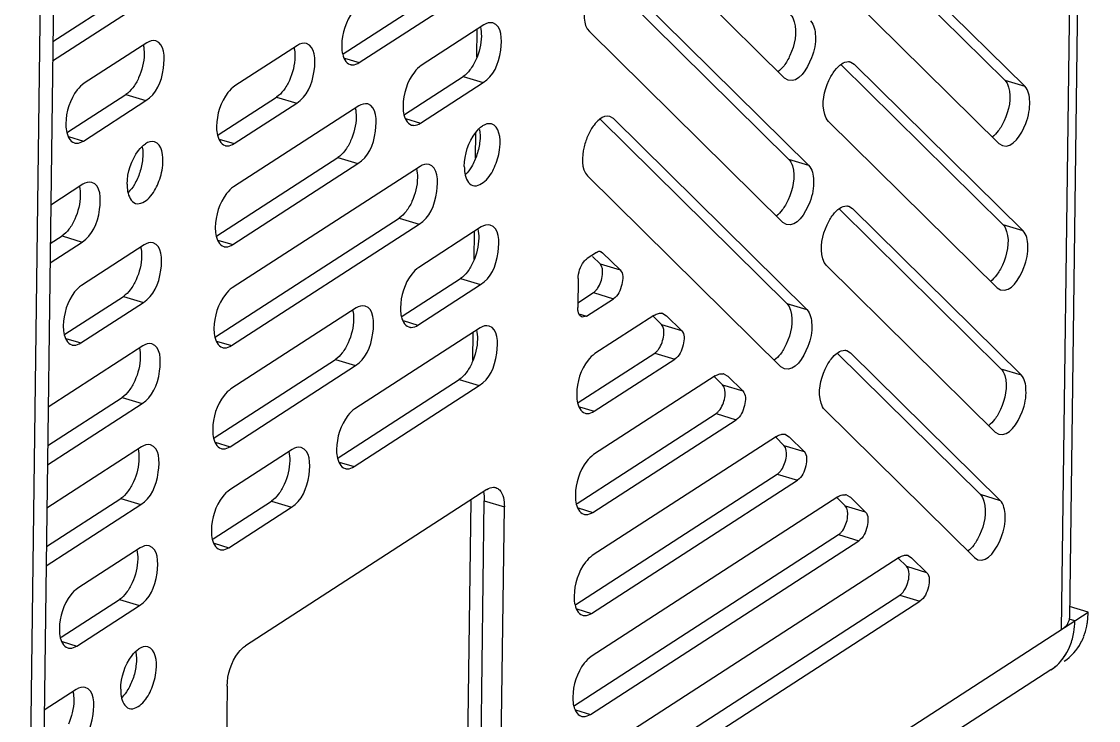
# Model space of a CAD drawing. Header units: millimetres. Extents: x -177 to 18421, y -5017 to 3255.
# Drawn here: x 4765.41 to 4782.15, y -2447.73 to -2436.85 of the extents above; entities that cross this region are included whole.
import ezdxf

# ---------------------------------------------------------------- set-up
doc = ezdxf.new("R2010")
doc.units = ezdxf.units.MM
doc.header["$LTSCALE"] = 46.255
doc.layers.get('0').update_dxf_attribs({"linetype": 'CONTINUOUS'})

msp = doc.modelspace()

# ---------------------------------------------------------------- linework, layer by layer
at = {"color": 7, "linetype": 'Continuous'}
for p, q in [((4782.03, -2410.946), (4781.576, -2446.314)), ((4782.153, -2410.984), (4781.703, -2446.134)), ((4766.197, -2413.835), (4765.62, -2458.9)), ((4774.269, -2434.765), (4777.275, -2437.735)), ((4781.007, -2437.861), (4778.386, -2435.273)), ((4777.648, -2439.09), (4774.641, -2436.12)), ((4770.662, -2437.493), (4772.608, -2436.233)), ((4777.985, -2436.162), (4780.606, -2438.751)), ((4765.894, -2437.464), (4767.366, -2436.512)), ((4772.599, -2436.906), (4771.626, -2437.537)), ((4774.24, -2437.01), (4777.246, -2439.979)), ((4767.357, -2437.185), (4766.384, -2437.815)), ((4769.7, -2437.226), (4768.727, -2437.856)), ((4770.43, -2437.423), (4770.662, -2437.493)), ((4778.302, -2437.484), (4778.357, -2437.517)), ((4780.979, -2440.106), (4778.357, -2437.517)), ((4771.615, -2438.434), (4772.588, -2437.804)), ((4772.276, -2437.709), (4772.588, -2437.804)), ((4777.331, -2437.768), (4777.275, -2437.735)), ((4780.696, -2437.766), (4781.007, -2437.861)), ((4766.373, -2438.713), (4767.346, -2438.083)), ((4767.034, -2437.988), (4767.346, -2438.083)), ((4768.716, -2438.754), (4769.689, -2438.124)), ((4769.377, -2438.029), (4769.689, -2438.124)), ((4770.653, -2438.167), (4768.707, -2439.427)), ((4771.383, -2438.364), (4771.615, -2438.434)), ((4774.613, -2438.365), (4774.557, -2438.332)), ((4777.619, -2441.334), (4774.613, -2438.365)), ((4777.956, -2438.407), (4780.577, -2440.996)), ((4766.142, -2438.642), (4766.373, -2438.713)), ((4768.484, -2438.683), (4768.716, -2438.754)), ((4780.606, -2438.751), (4780.662, -2438.785)), ((4770.33, -2438.97), (4770.642, -2439.065)), ((4771.606, -2439.108), (4768.687, -2440.998)), ((4768.695, -2440.325), (4770.642, -2439.065)), ((4777.336, -2438.995), (4777.648, -2439.09)), ((4774.211, -2439.255), (4777.218, -2442.224)), ((4766.364, -2439.386), (4765.866, -2439.709)), ((4778.273, -2439.728), (4778.328, -2439.762)), ((4780.95, -2442.351), (4778.328, -2439.762)), ((4771.283, -2439.911), (4771.594, -2440.006)), ((4777.302, -2440.013), (4777.246, -2439.979)), ((4768.675, -2441.896), (4771.594, -2440.006)), ((4772.559, -2440.049), (4771.586, -2440.679)), ((4780.667, -2440.011), (4780.979, -2440.106)), ((4765.854, -2440.607), (4766.353, -2440.284)), ((4766.041, -2440.189), (4766.353, -2440.284)), ((4768.464, -2440.255), (4768.695, -2440.325)), ((4767.317, -2440.327), (4766.344, -2440.958)), ((4774.348, -2440.448), (4774.207, -2440.539)), ((4774.415, -2440.441), (4774.445, -2440.45)), ((4774.418, -2440.433), (4774.445, -2440.45)), ((4774.717, -2440.719), (4774.445, -2440.45)), ((4774.406, -2440.624), (4774.717, -2440.719)), ((4777.927, -2440.651), (4780.549, -2443.24)), ((4771.574, -2441.577), (4772.547, -2440.947)), ((4772.236, -2440.852), (4772.547, -2440.947)), ((4774.065, -2440.854), (4774.059, -2441.303)), ((4766.994, -2441.13), (4767.305, -2441.225)), ((4774.303, -2441.071), (4774.614, -2441.166)), ((4780.577, -2440.996), (4780.633, -2441.029)), ((4766.332, -2441.855), (4767.305, -2441.225)), ((4770.613, -2441.309), (4768.667, -2442.57)), ((4774.195, -2441.437), (4774.614, -2441.166)), ((4777.307, -2441.239), (4777.619, -2441.334)), ((4774.076, -2441.401), (4774.195, -2441.437)), ((4774.195, -2441.437), (4774.125, -2441.452)), ((4775.243, -2441.426), (4774.326, -2442.02)), ((4775.383, -2441.397), (4775.438, -2441.43)), ((4775.67, -2441.66), (4775.438, -2441.43)), ((4772.539, -2441.62), (4770.593, -2442.881)), ((4771.343, -2441.507), (4771.574, -2441.577)), ((4775.359, -2441.565), (4775.67, -2441.66)), ((4766.101, -2441.785), (4766.332, -2441.855)), ((4768.444, -2441.826), (4768.675, -2441.896)), ((4767.297, -2441.899), (4765.825, -2442.852)), ((4778.244, -2441.973), (4778.3, -2442.006)), ((4770.29, -2442.112), (4770.601, -2442.207)), ((4774.314, -2442.918), (4775.567, -2442.107)), ((4775.255, -2442.012), (4775.567, -2442.107)), ((4780.625, -2444.303), (4778.3, -2442.006)), ((4768.655, -2443.468), (4770.601, -2442.207)), ((4777.273, -2442.257), (4777.218, -2442.224)), ((4780.638, -2442.256), (4780.95, -2442.351)), ((4772.215, -2442.423), (4772.527, -2442.518)), ((4776.196, -2442.367), (4774.305, -2443.592)), ((4776.336, -2442.338), (4776.391, -2442.371)), ((4776.623, -2442.601), (4776.391, -2442.371)), ((4770.581, -2443.778), (4772.527, -2442.518)), ((4776.311, -2442.506), (4776.623, -2442.601)), ((4765.814, -2443.749), (4767.285, -2442.797)), ((4766.974, -2442.702), (4767.285, -2442.797)), ((4774.083, -2442.848), (4774.314, -2442.918)), ((4776.208, -2442.953), (4776.52, -2443.048)), ((4777.898, -2442.896), (4780.224, -2445.193)), ((4774.294, -2444.49), (4776.52, -2443.048)), ((4777.149, -2443.308), (4774.285, -2445.163)), ((4777.289, -2443.279), (4777.344, -2443.313)), ((4777.576, -2443.542), (4777.344, -2443.313)), ((4780.549, -2443.24), (4780.604, -2443.274)), ((4767.277, -2443.47), (4765.805, -2444.423)), ((4768.424, -2443.397), (4768.655, -2443.468)), ((4777.264, -2443.447), (4777.576, -2443.542)), ((4769.62, -2443.511), (4768.647, -2444.141)), ((4770.35, -2443.708), (4770.581, -2443.778)), ((4774.274, -2446.061), (4777.473, -2443.989)), ((4777.161, -2443.894), (4777.473, -2443.989)), ((4772.644, -2444.134), (4768.891, -2446.565)), ((4766.954, -2444.273), (4767.265, -2444.368)), ((4769.296, -2444.314), (4769.608, -2444.409)), ((4772.605, -2444.308), (4772.917, -2444.403)), ((4778.102, -2444.249), (4774.265, -2446.734)), ((4778.242, -2444.22), (4778.297, -2444.254)), ((4778.529, -2444.483), (4778.297, -2444.254)), ((4780.314, -2444.208), (4780.625, -2444.303)), ((4765.794, -2445.321), (4767.265, -2444.368)), ((4768.635, -2445.039), (4769.608, -2444.409)), ((4772.845, -2449.97), (4772.917, -2444.403)), ((4774.063, -2444.419), (4774.294, -2444.49)), ((4778.217, -2444.388), (4778.529, -2444.483)), ((4778.114, -2444.835), (4778.426, -2444.93)), ((4768.404, -2444.968), (4768.635, -2445.039)), ((4774.254, -2447.632), (4778.426, -2444.93)), ((4767.257, -2445.041), (4766.284, -2445.671)), ((4779.195, -2445.161), (4779.249, -2445.195)), ((4779.055, -2445.19), (4774.245, -2448.305)), ((4779.17, -2445.329), (4779.482, -2445.424)), ((4779.482, -2445.424), (4779.249, -2445.195)), ((4780.224, -2445.193), (4780.28, -2445.227)), ((4766.933, -2445.844), (4767.245, -2445.939)), ((4779.067, -2445.776), (4779.379, -2445.871)), ((4766.272, -2446.569), (4767.245, -2445.939)), ((4774.043, -2445.99), (4774.274, -2446.061)), ((4774.233, -2449.203), (4779.379, -2445.871)), ((4781.993, -2446.044), (4781.705, -2445.956)), ((4765.649, -2456.63), (4781.993, -2446.044)), ((4766.041, -2446.499), (4766.272, -2446.569)), ((4781.411, -2446.941), (4765.642, -2457.154)), ((4766.263, -2447.243), (4765.765, -2447.565)), ((4768.607, -2447.194), (4768.536, -2452.76)), ((4774.022, -2447.562), (4774.254, -2447.632))]:
    msp.add_line(p, q, dxfattribs=at)
at = {"color": 3, "linetype": 'Continuous'}
for p, q in [((4765.989, -2413.97), (4765.411, -2459.035)), ((4780.696, -2437.766), (4778.178, -2435.28)), ((4770.414, -2437.357), (4772.296, -2436.138)), ((4777.336, -2438.995), (4774.434, -2436.128)), ((4765.898, -2437.165), (4767.054, -2436.417)), ((4772.487, -2437.411), (4772.493, -2436.975)), ((4780.667, -2440.011), (4778.15, -2437.525)), ((4771.367, -2438.298), (4772.276, -2437.709)), ((4766.125, -2438.576), (4767.034, -2437.988)), ((4768.468, -2438.617), (4769.377, -2438.029)), ((4777.307, -2441.239), (4774.405, -2438.373)), ((4772.467, -2438.978), (4772.472, -2438.581)), ((4768.448, -2440.188), (4770.33, -2438.97)), ((4780.638, -2442.256), (4778.121, -2439.77)), ((4768.428, -2441.76), (4771.283, -2439.911)), ((4772.447, -2440.554), (4772.453, -2440.118)), ((4765.858, -2440.308), (4766.041, -2440.189)), ((4774.406, -2440.624), (4774.288, -2440.508)), ((4771.327, -2441.44), (4772.236, -2440.852)), ((4766.085, -2441.719), (4766.994, -2441.13)), ((4774.06, -2441.228), (4774.303, -2441.071)), ((4775.359, -2441.565), (4775.231, -2441.439)), ((4772.427, -2442.125), (4772.432, -2441.689)), ((4768.408, -2443.331), (4770.29, -2442.112)), ((4774.067, -2442.782), (4775.255, -2442.012)), ((4780.314, -2444.208), (4778.092, -2442.014)), ((4770.334, -2443.642), (4772.215, -2442.423)), ((4776.311, -2442.506), (4776.184, -2442.38)), ((4765.818, -2443.45), (4766.974, -2442.702)), ((4774.047, -2444.353), (4776.208, -2442.953)), ((4777.264, -2443.447), (4777.137, -2443.321)), ((4774.027, -2445.924), (4777.161, -2443.894)), ((4765.798, -2445.021), (4766.954, -2444.273)), ((4768.388, -2444.902), (4769.296, -2444.314)), ((4772.332, -2449.506), (4772.399, -2444.305)), ((4772.534, -2449.875), (4772.605, -2444.308)), ((4778.217, -2444.388), (4778.089, -2444.262)), ((4774.006, -2447.495), (4778.114, -2444.835)), ((4779.17, -2445.329), (4779.042, -2445.203)), ((4766.025, -2446.432), (4766.933, -2445.844)), ((4773.986, -2449.067), (4779.067, -2445.776)), ((4781.785, -2446.179), (4781.697, -2446.153))]:
    msp.add_line(p, q, dxfattribs=at)
at = {"color": 7, "linetype": 'Continuous'}
for centre, radius, start, end in [((4774.609, -2438.652), 0.349, 126.3781, 128.9215), ((4775.347, -2441.515), 0.123, 73.0381, 81.9354), ((4776.3, -2442.456), 0.123, 73.0381, 81.9354), ((4777.253, -2443.397), 0.123, 73.0381, 81.9354), ((4778.206, -2444.338), 0.123, 73.0381, 81.9354), ((4779.159, -2445.279), 0.123, 73.0381, 81.9354), ((4781.555, -2446.132), 0.148, 349.8998, 358.9923), ((4780.807, -2446.03), 1.186, 352.263, 359.3087), ((4780.868, -2446.037), 1.125, 350.6682, 352.2163), ((4781.094, -2446.102), 0.89, 332.2725, 338.7882), ((4781.045, -2446.082), 0.942, 338.7595, 341.3132)]:
    msp.add_arc(centre, radius, start, end, dxfattribs=at)
at = {"color": 3, "linetype": 'Continuous'}
msp.add_arc((4780.609, -2446.166), 1.176, 350.7428, 359.3312, dxfattribs=at)
at = {"color": 7, "linetype": 'Continuous'}
for points, knots in [([(4774.248, -2436.375), (4774.221, -2436.434), (4774.156, -2436.632), (4774.133, -2436.904), (4774.24, -2437.01)], [0, 0, 0, 0, 0.300556, 1, 1, 1, 1]), ([(4770.673, -2436.596), (4770.632, -2436.622), (4770.468, -2436.795), (4770.392, -2437.04), (4770.389, -2437.225)], [0, 0, 0, 0, 0.211066, 1, 1, 1, 1]), ([(4772.588, -2437.804), (4772.748, -2437.7), (4772.891, -2437.394), (4772.879, -2436.92), (4772.739, -2436.877)], [0, 0, 0, 0, 0.566412, 1, 1, 1, 1]), ([(4777.677, -2436.845), (4777.735, -2436.903), (4777.771, -2437.126), (4777.714, -2437.446), (4777.491, -2437.816), (4777.331, -2437.768)], [0, 0, 0, 0, 0.226895, 0.542314, 1, 1, 1, 1]), ([(4767.346, -2438.083), (4767.506, -2437.979), (4767.649, -2437.672), (4767.637, -2437.198), (4767.497, -2437.156)], [0, 0, 0, 0, 0.566412, 1, 1, 1, 1]), ([(4769.689, -2438.124), (4769.849, -2438.02), (4769.992, -2437.713), (4769.98, -2437.239), (4769.84, -2437.196)], [0, 0, 0, 0, 0.566412, 1, 1, 1, 1]), ([(4770.389, -2437.225), (4770.389, -2437.261), (4770.393, -2437.369), (4770.45, -2437.501), (4770.522, -2437.523)], [0, 0, 0, 0, 0.326495, 1, 1, 1, 1]), ([(4778.268, -2437.478), (4778.274, -2437.478), (4778.285, -2437.479), (4778.296, -2437.482), (4778.302, -2437.484)], [0, 0, 0, 0, 0.503481, 1, 1, 1, 1]), ([(4770.522, -2437.523), (4770.527, -2437.524), (4770.538, -2437.527), (4770.55, -2437.528), (4770.556, -2437.528)], [0, 0, 0, 0, 0.496206, 1, 1, 1, 1]), ([(4771.626, -2437.537), (4771.584, -2437.564), (4771.421, -2437.736), (4771.345, -2437.981), (4771.342, -2438.166)], [0, 0, 0, 0, 0.211066, 1, 1, 1, 1]), ([(4777.956, -2438.407), (4777.927, -2438.378), (4777.833, -2438.171), (4777.891, -2437.934), (4777.964, -2437.772)], [0, 0, 0, 0, 0.18587, 1, 1, 1, 1]), ([(4766.384, -2437.815), (4766.343, -2437.842), (4766.179, -2438.015), (4766.103, -2438.259), (4766.1, -2438.444)], [0, 0, 0, 0, 0.211066, 1, 1, 1, 1]), ([(4768.727, -2437.856), (4768.686, -2437.883), (4768.522, -2438.056), (4768.446, -2438.3), (4768.443, -2438.485)], [0, 0, 0, 0, 0.211066, 1, 1, 1, 1]), ([(4780.662, -2438.785), (4780.822, -2438.833), (4781.045, -2438.463), (4781.102, -2438.143), (4781.066, -2437.92), (4781.007, -2437.861)], [0, 0, 0, 0, 0.457686, 0.773105, 1, 1, 1, 1]), ([(4770.642, -2439.065), (4770.802, -2438.961), (4770.944, -2438.654), (4770.933, -2438.18), (4770.793, -2438.137)], [0, 0, 0, 0, 0.566412, 1, 1, 1, 1]), ([(4771.342, -2438.166), (4771.342, -2438.202), (4771.346, -2438.31), (4771.402, -2438.442), (4771.475, -2438.464)], [0, 0, 0, 0, 0.326495, 1, 1, 1, 1]), ([(4766.1, -2438.444), (4766.1, -2438.481), (4766.104, -2438.588), (4766.161, -2438.72), (4766.233, -2438.742)], [0, 0, 0, 0, 0.326495, 1, 1, 1, 1]), ([(4771.475, -2438.464), (4771.48, -2438.466), (4771.491, -2438.468), (4771.503, -2438.469), (4771.509, -2438.469)], [0, 0, 0, 0, 0.496206, 1, 1, 1, 1]), ([(4772.295, -2439.107), (4772.298, -2438.922), (4772.373, -2438.678), (4772.537, -2438.505), (4772.579, -2438.478)], [0, 0, 0, 0, 0.788934, 1, 1, 1, 1]), ([(4772.427, -2439.405), (4772.5, -2439.427), (4772.671, -2439.314), (4772.788, -2439.084), (4772.874, -2438.803), (4772.841, -2438.485), (4772.719, -2438.448)], [0, 0, 0, 0, 0.19566, 0.422785, 0.670815, 1, 1, 1, 1]), ([(4768.443, -2438.485), (4768.443, -2438.521), (4768.447, -2438.629), (4768.504, -2438.761), (4768.576, -2438.783)], [0, 0, 0, 0, 0.326495, 1, 1, 1, 1]), ([(4774.219, -2438.62), (4774.193, -2438.679), (4774.128, -2438.876), (4774.104, -2439.148), (4774.211, -2439.255)], [0, 0, 0, 0, 0.300556, 1, 1, 1, 1]), ([(4766.233, -2438.742), (4766.238, -2438.744), (4766.25, -2438.747), (4766.261, -2438.748), (4766.267, -2438.748)], [0, 0, 0, 0, 0.496206, 1, 1, 1, 1]), ([(4767.053, -2439.385), (4767.056, -2439.2), (4767.132, -2438.956), (4767.296, -2438.783), (4767.337, -2438.756)], [0, 0, 0, 0, 0.788934, 1, 1, 1, 1]), ([(4767.185, -2439.683), (4767.258, -2439.706), (4767.429, -2439.593), (4767.546, -2439.362), (4767.632, -2439.082), (4767.599, -2438.764), (4767.477, -2438.727)], [0, 0, 0, 0, 0.19566, 0.422785, 0.670815, 1, 1, 1, 1]), ([(4768.576, -2438.783), (4768.581, -2438.785), (4768.592, -2438.787), (4768.604, -2438.788), (4768.61, -2438.789)], [0, 0, 0, 0, 0.496206, 1, 1, 1, 1]), ([(4771.594, -2440.006), (4771.755, -2439.902), (4771.897, -2439.595), (4771.886, -2439.121), (4771.746, -2439.078)], [0, 0, 0, 0, 0.566412, 1, 1, 1, 1]), ([(4772.295, -2439.107), (4772.295, -2439.143), (4772.299, -2439.25), (4772.355, -2439.383), (4772.427, -2439.405)], [0, 0, 0, 0, 0.325846, 1, 1, 1, 1]), ([(4777.648, -2439.09), (4777.707, -2439.148), (4777.742, -2439.371), (4777.686, -2439.691), (4777.462, -2440.061), (4777.302, -2440.013)], [0, 0, 0, 0, 0.226895, 0.542314, 1, 1, 1, 1]), ([(4766.353, -2440.284), (4766.513, -2440.18), (4766.656, -2439.874), (4766.644, -2439.4), (4766.504, -2439.357)], [0, 0, 0, 0, 0.566412, 1, 1, 1, 1]), ([(4767.053, -2439.385), (4767.053, -2439.422), (4767.057, -2439.529), (4767.113, -2439.661), (4767.185, -2439.683)], [0, 0, 0, 0, 0.325846, 1, 1, 1, 1]), ([(4768.707, -2439.427), (4768.665, -2439.454), (4768.501, -2439.627), (4768.426, -2439.871), (4768.423, -2440.056)], [0, 0, 0, 0, 0.211066, 1, 1, 1, 1]), ([(4778.239, -2439.723), (4778.245, -2439.723), (4778.256, -2439.724), (4778.267, -2439.727), (4778.273, -2439.728)], [0, 0, 0, 0, 0.503481, 1, 1, 1, 1]), ([(4768.423, -2440.056), (4768.423, -2440.093), (4768.427, -2440.2), (4768.483, -2440.333), (4768.556, -2440.354)], [0, 0, 0, 0, 0.326495, 1, 1, 1, 1]), ([(4772.547, -2440.947), (4772.708, -2440.843), (4772.85, -2440.536), (4772.839, -2440.062), (4772.699, -2440.02)], [0, 0, 0, 0, 0.566412, 1, 1, 1, 1]), ([(4777.927, -2440.651), (4777.898, -2440.623), (4777.805, -2440.415), (4777.862, -2440.178), (4777.935, -2440.016)], [0, 0, 0, 0, 0.18587, 1, 1, 1, 1]), ([(4780.633, -2441.029), (4780.793, -2441.077), (4781.016, -2440.707), (4781.073, -2440.387), (4781.038, -2440.164), (4780.979, -2440.106)], [0, 0, 0, 0, 0.457686, 0.773105, 1, 1, 1, 1]), ([(4767.305, -2441.225), (4767.466, -2441.121), (4767.608, -2440.815), (4767.597, -2440.341), (4767.457, -2440.298)], [0, 0, 0, 0, 0.566412, 1, 1, 1, 1]), ([(4768.556, -2440.354), (4768.561, -2440.356), (4768.572, -2440.359), (4768.584, -2440.36), (4768.59, -2440.36)], [0, 0, 0, 0, 0.496206, 1, 1, 1, 1]), ([(4774.348, -2440.448), (4774.36, -2440.44), (4774.379, -2440.425), (4774.41, -2440.426), (4774.418, -2440.434)], [0, 0, 0, 0, 0.567934, 1, 1, 1, 1]), ([(4774.065, -2440.854), (4774.066, -2440.761), (4774.104, -2440.639), (4774.186, -2440.553), (4774.207, -2440.539)], [0, 0, 0, 0, 0.78907, 1, 1, 1, 1]), ([(4771.586, -2440.679), (4771.544, -2440.706), (4771.38, -2440.879), (4771.304, -2441.123), (4771.302, -2441.308)], [0, 0, 0, 0, 0.211066, 1, 1, 1, 1]), ([(4774.717, -2440.719), (4774.771, -2440.772), (4774.755, -2440.964), (4774.686, -2441.119), (4774.614, -2441.166)], [0, 0, 0, 0, 0.468575, 1, 1, 1, 1]), ([(4766.344, -2440.958), (4766.302, -2440.985), (4766.138, -2441.157), (4766.063, -2441.402), (4766.06, -2441.587)], [0, 0, 0, 0, 0.211066, 1, 1, 1, 1]), ([(4768.687, -2440.998), (4768.645, -2441.025), (4768.481, -2441.198), (4768.405, -2441.442), (4768.403, -2441.627)], [0, 0, 0, 0, 0.211066, 1, 1, 1, 1]), ([(4770.601, -2442.207), (4770.762, -2442.103), (4770.904, -2441.797), (4770.893, -2441.322), (4770.753, -2441.28)], [0, 0, 0, 0, 0.566412, 1, 1, 1, 1]), ([(4771.302, -2441.308), (4771.302, -2441.345), (4771.306, -2441.452), (4771.362, -2441.584), (4771.434, -2441.606)], [0, 0, 0, 0, 0.326495, 1, 1, 1, 1]), ([(4774.076, -2441.403), (4774.07, -2441.388), (4774.061, -2441.355), (4774.059, -2441.321), (4774.059, -2441.303)], [0, 0, 0, 0, 0.462383, 1, 1, 1, 1]), ([(4774.125, -2441.452), (4774.115, -2441.449), (4774.094, -2441.435), (4774.081, -2441.414), (4774.076, -2441.403)], [0, 0, 0, 0, 0.460672, 1, 1, 1, 1]), ([(4775.243, -2441.426), (4775.255, -2441.419), (4775.278, -2441.406), (4775.303, -2441.398), (4775.315, -2441.395)], [0, 0, 0, 0, 0.52397, 1, 1, 1, 1]), ([(4775.315, -2441.395), (4775.323, -2441.393), (4775.34, -2441.391), (4775.356, -2441.392), (4775.364, -2441.393)], [0, 0, 0, 0, 0.51153, 1, 1, 1, 1]), ([(4777.619, -2441.334), (4777.678, -2441.392), (4777.714, -2441.616), (4777.657, -2441.936), (4777.433, -2442.305), (4777.273, -2442.257)], [0, 0, 0, 0, 0.226895, 0.542314, 1, 1, 1, 1]), ([(4766.06, -2441.587), (4766.06, -2441.623), (4766.064, -2441.731), (4766.12, -2441.863), (4766.193, -2441.885)], [0, 0, 0, 0, 0.326495, 1, 1, 1, 1]), ([(4768.403, -2441.627), (4768.403, -2441.664), (4768.407, -2441.771), (4768.463, -2441.904), (4768.535, -2441.926)], [0, 0, 0, 0, 0.326495, 1, 1, 1, 1]), ([(4771.434, -2441.606), (4771.44, -2441.608), (4771.451, -2441.611), (4771.463, -2441.612), (4771.468, -2441.612)], [0, 0, 0, 0, 0.496206, 1, 1, 1, 1]), ([(4772.527, -2442.518), (4772.688, -2442.414), (4772.83, -2442.108), (4772.819, -2441.633), (4772.679, -2441.591)], [0, 0, 0, 0, 0.566412, 1, 1, 1, 1]), ([(4775.67, -2441.66), (4775.724, -2441.713), (4775.708, -2441.905), (4775.639, -2442.06), (4775.567, -2442.107)], [0, 0, 0, 0, 0.468575, 1, 1, 1, 1]), ([(4766.193, -2441.885), (4766.198, -2441.887), (4766.209, -2441.889), (4766.221, -2441.89), (4766.227, -2441.89)], [0, 0, 0, 0, 0.496206, 1, 1, 1, 1]), ([(4767.285, -2442.797), (4767.446, -2442.693), (4767.588, -2442.386), (4767.577, -2441.912), (4767.437, -2441.869)], [0, 0, 0, 0, 0.566412, 1, 1, 1, 1]), ([(4768.535, -2441.926), (4768.541, -2441.927), (4768.552, -2441.93), (4768.564, -2441.931), (4768.569, -2441.931)], [0, 0, 0, 0, 0.496206, 1, 1, 1, 1]), ([(4778.211, -2441.968), (4778.216, -2441.968), (4778.228, -2441.969), (4778.239, -2441.971), (4778.244, -2441.973)], [0, 0, 0, 0, 0.503481, 1, 1, 1, 1]), ([(4774.326, -2442.02), (4774.284, -2442.047), (4774.12, -2442.22), (4774.044, -2442.464), (4774.042, -2442.649)], [0, 0, 0, 0, 0.211066, 1, 1, 1, 1]), ([(4776.268, -2442.336), (4776.276, -2442.334), (4776.293, -2442.332), (4776.309, -2442.333), (4776.317, -2442.334)], [0, 0, 0, 0, 0.51153, 1, 1, 1, 1]), ([(4777.898, -2442.896), (4777.87, -2442.868), (4777.776, -2442.66), (4777.834, -2442.423), (4777.906, -2442.261)], [0, 0, 0, 0, 0.18587, 1, 1, 1, 1]), ([(4776.196, -2442.367), (4776.207, -2442.36), (4776.23, -2442.347), (4776.255, -2442.339), (4776.268, -2442.336)], [0, 0, 0, 0, 0.52397, 1, 1, 1, 1]), ([(4780.604, -2443.274), (4780.764, -2443.322), (4780.988, -2442.952), (4781.044, -2442.632), (4781.009, -2442.409), (4780.95, -2442.351)], [0, 0, 0, 0, 0.457686, 0.773105, 1, 1, 1, 1]), ([(4768.667, -2442.57), (4768.625, -2442.597), (4768.461, -2442.77), (4768.385, -2443.014), (4768.383, -2443.199)], [0, 0, 0, 0, 0.211066, 1, 1, 1, 1]), ([(4774.042, -2442.649), (4774.041, -2442.686), (4774.046, -2442.793), (4774.102, -2442.926), (4774.174, -2442.948)], [0, 0, 0, 0, 0.326495, 1, 1, 1, 1]), ([(4776.623, -2442.601), (4776.677, -2442.654), (4776.661, -2442.846), (4776.592, -2443.001), (4776.52, -2443.048)], [0, 0, 0, 0, 0.468575, 1, 1, 1, 1]), ([(4770.593, -2442.881), (4770.551, -2442.907), (4770.387, -2443.08), (4770.311, -2443.325), (4770.309, -2443.51)], [0, 0, 0, 0, 0.211066, 1, 1, 1, 1]), ([(4774.174, -2442.948), (4774.18, -2442.949), (4774.191, -2442.952), (4774.202, -2442.953), (4774.208, -2442.953)], [0, 0, 0, 0, 0.496206, 1, 1, 1, 1]), ([(4768.383, -2443.199), (4768.383, -2443.235), (4768.387, -2443.343), (4768.443, -2443.475), (4768.515, -2443.497)], [0, 0, 0, 0, 0.326495, 1, 1, 1, 1]), ([(4777.149, -2443.308), (4777.16, -2443.301), (4777.183, -2443.288), (4777.208, -2443.28), (4777.221, -2443.277)], [0, 0, 0, 0, 0.52397, 1, 1, 1, 1]), ([(4777.221, -2443.277), (4777.229, -2443.275), (4777.245, -2443.273), (4777.262, -2443.274), (4777.27, -2443.275)], [0, 0, 0, 0, 0.51153, 1, 1, 1, 1]), ([(4767.265, -2444.368), (4767.426, -2444.264), (4767.568, -2443.957), (4767.557, -2443.483), (4767.417, -2443.441)], [0, 0, 0, 0, 0.566412, 1, 1, 1, 1]), ([(4768.515, -2443.497), (4768.521, -2443.499), (4768.532, -2443.501), (4768.543, -2443.502), (4768.549, -2443.502)], [0, 0, 0, 0, 0.496206, 1, 1, 1, 1]), ([(4769.608, -2444.409), (4769.769, -2444.305), (4769.911, -2443.998), (4769.9, -2443.524), (4769.759, -2443.481)], [0, 0, 0, 0, 0.566412, 1, 1, 1, 1]), ([(4770.309, -2443.51), (4770.308, -2443.546), (4770.313, -2443.654), (4770.369, -2443.786), (4770.441, -2443.808)], [0, 0, 0, 0, 0.326495, 1, 1, 1, 1]), ([(4774.305, -2443.592), (4774.264, -2443.619), (4774.1, -2443.792), (4774.024, -2444.036), (4774.022, -2444.221)], [0, 0, 0, 0, 0.211066, 1, 1, 1, 1]), ([(4777.576, -2443.542), (4777.63, -2443.595), (4777.613, -2443.787), (4777.545, -2443.942), (4777.473, -2443.989)], [0, 0, 0, 0, 0.468575, 1, 1, 1, 1]), ([(4770.441, -2443.808), (4770.447, -2443.809), (4770.458, -2443.812), (4770.469, -2443.813), (4770.475, -2443.813)], [0, 0, 0, 0, 0.496206, 1, 1, 1, 1]), ([(4768.647, -2444.141), (4768.605, -2444.168), (4768.441, -2444.341), (4768.365, -2444.585), (4768.363, -2444.77)], [0, 0, 0, 0, 0.211066, 1, 1, 1, 1]), ([(4772.75, -2444.099), (4772.756, -2444.099), (4772.767, -2444.1), (4772.779, -2444.103), (4772.784, -2444.105)], [0, 0, 0, 0, 0.503784, 1, 1, 1, 1]), ([(4772.784, -2444.105), (4772.805, -2444.111), (4772.904, -2444.177), (4772.918, -2444.311), (4772.917, -2444.403)], [0, 0, 0, 0, 0.193314, 1, 1, 1, 1]), ([(4774.022, -2444.221), (4774.021, -2444.257), (4774.025, -2444.365), (4774.082, -2444.497), (4774.154, -2444.519)], [0, 0, 0, 0, 0.326495, 1, 1, 1, 1]), ([(4778.102, -2444.249), (4778.113, -2444.242), (4778.136, -2444.229), (4778.161, -2444.221), (4778.173, -2444.218)], [0, 0, 0, 0, 0.52397, 1, 1, 1, 1]), ([(4778.173, -2444.218), (4778.182, -2444.216), (4778.198, -2444.214), (4778.215, -2444.215), (4778.223, -2444.216)], [0, 0, 0, 0, 0.51153, 1, 1, 1, 1]), ([(4780.28, -2445.227), (4780.44, -2445.275), (4780.663, -2444.905), (4780.72, -2444.585), (4780.684, -2444.362), (4780.625, -2444.303)], [0, 0, 0, 0, 0.457675, 0.7731, 1, 1, 1, 1]), ([(4778.529, -2444.483), (4778.583, -2444.536), (4778.566, -2444.729), (4778.498, -2444.883), (4778.426, -2444.93)], [0, 0, 0, 0, 0.468575, 1, 1, 1, 1]), ([(4774.154, -2444.519), (4774.159, -2444.521), (4774.171, -2444.523), (4774.182, -2444.524), (4774.188, -2444.524)], [0, 0, 0, 0, 0.496206, 1, 1, 1, 1]), ([(4768.363, -2444.77), (4768.362, -2444.806), (4768.367, -2444.914), (4768.423, -2445.046), (4768.495, -2445.068)], [0, 0, 0, 0, 0.326495, 1, 1, 1, 1]), ([(4767.245, -2445.939), (4767.406, -2445.835), (4767.548, -2445.529), (4767.537, -2445.054), (4767.396, -2445.012)], [0, 0, 0, 0, 0.566412, 1, 1, 1, 1]), ([(4768.495, -2445.068), (4768.501, -2445.07), (4768.512, -2445.072), (4768.523, -2445.073), (4768.529, -2445.074)], [0, 0, 0, 0, 0.496206, 1, 1, 1, 1]), ([(4774.285, -2445.163), (4774.244, -2445.19), (4774.08, -2445.363), (4774.004, -2445.607), (4774.002, -2445.792)], [0, 0, 0, 0, 0.211066, 1, 1, 1, 1]), ([(4779.055, -2445.19), (4779.066, -2445.183), (4779.089, -2445.17), (4779.114, -2445.162), (4779.126, -2445.159)], [0, 0, 0, 0, 0.52397, 1, 1, 1, 1]), ([(4779.126, -2445.159), (4779.135, -2445.157), (4779.151, -2445.155), (4779.168, -2445.156), (4779.176, -2445.157)], [0, 0, 0, 0, 0.51153, 1, 1, 1, 1]), ([(4779.482, -2445.424), (4779.536, -2445.477), (4779.519, -2445.67), (4779.451, -2445.824), (4779.379, -2445.871)], [0, 0, 0, 0, 0.468575, 1, 1, 1, 1]), ([(4766.284, -2445.671), (4766.242, -2445.698), (4766.078, -2445.871), (4766.002, -2446.115), (4766, -2446.3)], [0, 0, 0, 0, 0.211066, 1, 1, 1, 1]), ([(4774.002, -2445.792), (4774.001, -2445.828), (4774.005, -2445.936), (4774.062, -2446.068), (4774.134, -2446.09)], [0, 0, 0, 0, 0.326495, 1, 1, 1, 1]), ([(4774.134, -2446.09), (4774.139, -2446.092), (4774.151, -2446.094), (4774.162, -2446.095), (4774.168, -2446.096)], [0, 0, 0, 0, 0.496206, 1, 1, 1, 1]), ([(4781.654, -2446.249), (4781.666, -2446.235), (4781.686, -2446.207), (4781.698, -2446.174), (4781.701, -2446.158)], [0, 0, 0, 0, 0.525664, 1, 1, 1, 1]), ([(4766, -2446.3), (4765.999, -2446.337), (4766.004, -2446.444), (4766.06, -2446.577), (4766.132, -2446.599)], [0, 0, 0, 0, 0.326495, 1, 1, 1, 1]), ([(4781.576, -2446.314), (4781.591, -2446.305), (4781.619, -2446.285), (4781.644, -2446.261), (4781.654, -2446.249)], [0, 0, 0, 0, 0.524595, 1, 1, 1, 1]), ([(4766.132, -2446.599), (4766.138, -2446.6), (4766.149, -2446.603), (4766.16, -2446.604), (4766.166, -2446.604)], [0, 0, 0, 0, 0.496206, 1, 1, 1, 1]), ([(4766.953, -2447.241), (4766.955, -2447.056), (4767.031, -2446.812), (4767.195, -2446.639), (4767.236, -2446.612)], [0, 0, 0, 0, 0.788934, 1, 1, 1, 1]), ([(4767.085, -2447.54), (4767.158, -2447.562), (4767.329, -2447.449), (4767.446, -2447.219), (4767.531, -2446.938), (4767.499, -2446.62), (4767.376, -2446.583)], [0, 0, 0, 0, 0.19566, 0.422785, 0.670815, 1, 1, 1, 1]), ([(4768.607, -2447.194), (4768.61, -2447.009), (4768.686, -2446.764), (4768.85, -2446.592), (4768.891, -2446.565)], [0, 0, 0, 0, 0.788934, 1, 1, 1, 1]), ([(4774.265, -2446.734), (4774.224, -2446.761), (4774.06, -2446.934), (4773.984, -2447.178), (4773.981, -2447.363)], [0, 0, 0, 0, 0.211066, 1, 1, 1, 1]), ([(4766.252, -2448.14), (4766.412, -2448.036), (4766.555, -2447.73), (4766.543, -2447.256), (4766.403, -2447.213)], [0, 0, 0, 0, 0.566412, 1, 1, 1, 1]), ([(4766.953, -2447.241), (4766.952, -2447.278), (4766.957, -2447.385), (4767.013, -2447.518), (4767.085, -2447.54)], [0, 0, 0, 0, 0.325846, 1, 1, 1, 1]), ([(4773.981, -2447.363), (4773.981, -2447.4), (4773.985, -2447.507), (4774.042, -2447.64), (4774.114, -2447.661)], [0, 0, 0, 0, 0.326495, 1, 1, 1, 1]), ([(4774.114, -2447.661), (4774.119, -2447.663), (4774.13, -2447.666), (4774.142, -2447.667), (4774.148, -2447.667)], [0, 0, 0, 0, 0.496206, 1, 1, 1, 1])]:
    msp.add_open_spline(points, degree=3, knots=knots, dxfattribs=at)
at = {"color": 3, "linetype": 'Continuous'}
for points, knots in [([(4777.365, -2436.75), (4777.394, -2436.778), (4777.487, -2436.986), (4777.43, -2437.223), (4777.357, -2437.385)], [0, 0, 0, 0, 0.18587, 1, 1, 1, 1]), ([(4780.696, -2437.766), (4780.725, -2437.795), (4780.818, -2438.002), (4780.761, -2438.24), (4780.688, -2438.401)], [0, 0, 0, 0, 0.18587, 1, 1, 1, 1]), ([(4777.336, -2438.995), (4777.365, -2439.023), (4777.459, -2439.231), (4777.401, -2439.468), (4777.328, -2439.63)], [0, 0, 0, 0, 0.18587, 1, 1, 1, 1]), ([(4780.667, -2440.011), (4780.696, -2440.04), (4780.789, -2440.247), (4780.732, -2440.484), (4780.659, -2440.646)], [0, 0, 0, 0, 0.18587, 1, 1, 1, 1]), ([(4774.303, -2441.071), (4774.314, -2441.063), (4774.338, -2441.043), (4774.357, -2441.019), (4774.366, -2441.005)], [0, 0, 0, 0, 0.462655, 1, 1, 1, 1]), ([(4777.307, -2441.239), (4777.336, -2441.268), (4777.43, -2441.475), (4777.372, -2441.712), (4777.299, -2441.874)], [0, 0, 0, 0, 0.18587, 1, 1, 1, 1]), ([(4775.255, -2442.012), (4775.267, -2442.004), (4775.29, -2441.984), (4775.31, -2441.96), (4775.319, -2441.946)], [0, 0, 0, 0, 0.462655, 1, 1, 1, 1]), ([(4780.638, -2442.256), (4780.667, -2442.284), (4780.761, -2442.492), (4780.703, -2442.729), (4780.63, -2442.891)], [0, 0, 0, 0, 0.18587, 1, 1, 1, 1]), ([(4776.208, -2442.953), (4776.22, -2442.945), (4776.243, -2442.925), (4776.262, -2442.901), (4776.272, -2442.887)], [0, 0, 0, 0, 0.462655, 1, 1, 1, 1]), ([(4777.161, -2443.894), (4777.173, -2443.886), (4777.196, -2443.866), (4777.215, -2443.842), (4777.225, -2443.829)], [0, 0, 0, 0, 0.462655, 1, 1, 1, 1]), ([(4780.314, -2444.208), (4780.343, -2444.237), (4780.436, -2444.445), (4780.379, -2444.682), (4780.305, -2444.844)], [0, 0, 0, 0, 0.18587, 1, 1, 1, 1]), ([(4778.114, -2444.835), (4778.126, -2444.827), (4778.149, -2444.807), (4778.168, -2444.783), (4778.177, -2444.77)], [0, 0, 0, 0, 0.462655, 1, 1, 1, 1]), ([(4779.067, -2445.776), (4779.079, -2445.768), (4779.102, -2445.748), (4779.121, -2445.724), (4779.13, -2445.711)], [0, 0, 0, 0, 0.462655, 1, 1, 1, 1])]:
    msp.add_open_spline(points, degree=3, knots=knots, dxfattribs=at)
for points in [[(4772.545, -2436.94), (4772.556, -2436.986), (4772.56, -2437.033), (4772.56, -2437.08)], [(4772.56, -2437.08), (4772.558, -2437.207), (4772.526, -2437.335), (4772.474, -2437.451)], [(4767.304, -2437.218), (4767.315, -2437.264), (4767.318, -2437.312), (4767.318, -2437.359)], [(4769.646, -2437.259), (4769.658, -2437.305), (4769.661, -2437.353), (4769.661, -2437.4)], [(4767.318, -2437.359), (4767.316, -2437.485), (4767.284, -2437.614), (4767.232, -2437.729)], [(4769.661, -2437.4), (4769.659, -2437.526), (4769.627, -2437.654), (4769.575, -2437.77)], [(4772.474, -2437.451), (4772.449, -2437.505), (4772.419, -2437.558), (4772.383, -2437.606)], [(4777.357, -2437.385), (4777.332, -2437.44), (4777.302, -2437.493), (4777.265, -2437.541)], [(4772.383, -2437.606), (4772.353, -2437.645), (4772.317, -2437.682), (4772.276, -2437.709)], [(4777.265, -2437.541), (4777.238, -2437.576), (4777.207, -2437.609), (4777.171, -2437.635)], [(4767.232, -2437.729), (4767.208, -2437.784), (4767.178, -2437.837), (4767.141, -2437.885)], [(4769.575, -2437.77), (4769.55, -2437.825), (4769.52, -2437.878), (4769.484, -2437.926)], [(4767.141, -2437.885), (4767.111, -2437.924), (4767.076, -2437.961), (4767.034, -2437.988)], [(4769.484, -2437.926), (4769.454, -2437.965), (4769.418, -2438.002), (4769.377, -2438.029)], [(4770.599, -2438.2), (4770.61, -2438.246), (4770.614, -2438.294), (4770.614, -2438.341)], [(4770.614, -2438.341), (4770.612, -2438.467), (4770.58, -2438.595), (4770.528, -2438.711)], [(4780.688, -2438.401), (4780.663, -2438.456), (4780.633, -2438.509), (4780.596, -2438.557)], [(4772.53, -2438.532), (4772.541, -2438.593), (4772.542, -2438.656), (4772.536, -2438.717)], [(4780.596, -2438.557), (4780.569, -2438.592), (4780.538, -2438.626), (4780.502, -2438.652)], [(4767.288, -2438.811), (4767.3, -2438.871), (4767.3, -2438.934), (4767.294, -2438.996)], [(4770.528, -2438.711), (4770.503, -2438.766), (4770.473, -2438.819), (4770.437, -2438.867)], [(4772.536, -2438.717), (4772.529, -2438.787), (4772.514, -2438.856), (4772.492, -2438.923)], [(4770.437, -2438.867), (4770.407, -2438.906), (4770.371, -2438.943), (4770.33, -2438.97)], [(4772.492, -2438.923), (4772.471, -2438.989), (4772.443, -2439.053), (4772.407, -2439.112)], [(4767.294, -2438.996), (4767.287, -2439.065), (4767.272, -2439.135), (4767.25, -2439.201)], [(4771.552, -2439.141), (4771.563, -2439.187), (4771.567, -2439.235), (4771.566, -2439.282)], [(4772.407, -2439.112), (4772.38, -2439.156), (4772.349, -2439.199), (4772.312, -2439.235)], [(4767.25, -2439.201), (4767.229, -2439.267), (4767.201, -2439.331), (4767.165, -2439.39)], [(4771.566, -2439.282), (4771.565, -2439.408), (4771.533, -2439.536), (4771.481, -2439.652)], [(4766.31, -2439.42), (4766.322, -2439.466), (4766.325, -2439.513), (4766.325, -2439.56)], [(4767.165, -2439.39), (4767.139, -2439.435), (4767.107, -2439.477), (4767.07, -2439.513)], [(4766.325, -2439.56), (4766.323, -2439.687), (4766.291, -2439.815), (4766.239, -2439.93)], [(4771.481, -2439.652), (4771.456, -2439.707), (4771.426, -2439.76), (4771.39, -2439.808)], [(4777.328, -2439.63), (4777.303, -2439.684), (4777.273, -2439.737), (4777.237, -2439.785)], [(4771.39, -2439.808), (4771.359, -2439.847), (4771.324, -2439.884), (4771.283, -2439.911)], [(4777.237, -2439.785), (4777.209, -2439.821), (4777.178, -2439.854), (4777.142, -2439.88)], [(4766.239, -2439.93), (4766.214, -2439.985), (4766.184, -2440.038), (4766.148, -2440.086)], [(4766.148, -2440.086), (4766.118, -2440.125), (4766.082, -2440.162), (4766.041, -2440.189)], [(4772.505, -2440.082), (4772.516, -2440.128), (4772.52, -2440.176), (4772.519, -2440.223)], [(4772.519, -2440.223), (4772.518, -2440.349), (4772.486, -2440.478), (4772.434, -2440.593)], [(4767.263, -2440.361), (4767.274, -2440.407), (4767.278, -2440.454), (4767.278, -2440.501)], [(4767.278, -2440.501), (4767.276, -2440.628), (4767.244, -2440.756), (4767.192, -2440.871)], [(4772.434, -2440.593), (4772.409, -2440.648), (4772.379, -2440.701), (4772.342, -2440.749)], [(4774.442, -2440.792), (4774.448, -2440.735), (4774.447, -2440.664), (4774.406, -2440.624)], [(4780.659, -2440.646), (4780.634, -2440.701), (4780.604, -2440.754), (4780.567, -2440.802)], [(4772.342, -2440.749), (4772.312, -2440.788), (4772.277, -2440.825), (4772.236, -2440.852)], [(4774.416, -2440.905), (4774.429, -2440.869), (4774.438, -2440.831), (4774.442, -2440.792)], [(4780.567, -2440.802), (4780.54, -2440.837), (4780.509, -2440.87), (4780.473, -2440.896)], [(4767.192, -2440.871), (4767.167, -2440.926), (4767.137, -2440.979), (4767.101, -2441.027)], [(4774.366, -2441.005), (4774.387, -2440.975), (4774.404, -2440.94), (4774.416, -2440.905)], [(4767.101, -2441.027), (4767.071, -2441.066), (4767.035, -2441.103), (4766.994, -2441.13)], [(4770.573, -2441.483), (4770.572, -2441.61), (4770.54, -2441.738), (4770.488, -2441.853)], [(4770.559, -2441.343), (4770.57, -2441.388), (4770.574, -2441.436), (4770.573, -2441.483)], [(4772.485, -2441.654), (4772.496, -2441.699), (4772.5, -2441.747), (4772.499, -2441.794)], [(4775.395, -2441.733), (4775.401, -2441.676), (4775.4, -2441.605), (4775.359, -2441.565)], [(4772.499, -2441.794), (4772.498, -2441.921), (4772.466, -2442.049), (4772.414, -2442.164)], [(4775.369, -2441.846), (4775.382, -2441.81), (4775.391, -2441.772), (4775.395, -2441.733)], [(4767.243, -2441.932), (4767.254, -2441.978), (4767.258, -2442.026), (4767.257, -2442.073)], [(4770.488, -2441.853), (4770.463, -2441.908), (4770.433, -2441.961), (4770.396, -2442.009)], [(4775.319, -2441.946), (4775.34, -2441.916), (4775.356, -2441.881), (4775.369, -2441.846)], [(4777.299, -2441.874), (4777.274, -2441.929), (4777.244, -2441.982), (4777.208, -2442.03)], [(4767.257, -2442.073), (4767.256, -2442.199), (4767.224, -2442.327), (4767.172, -2442.443)], [(4770.396, -2442.009), (4770.366, -2442.048), (4770.331, -2442.085), (4770.29, -2442.112)], [(4772.414, -2442.164), (4772.389, -2442.219), (4772.359, -2442.272), (4772.322, -2442.32)], [(4777.208, -2442.03), (4777.181, -2442.065), (4777.15, -2442.098), (4777.114, -2442.124)], [(4772.322, -2442.32), (4772.292, -2442.359), (4772.257, -2442.396), (4772.215, -2442.423)], [(4767.172, -2442.443), (4767.147, -2442.498), (4767.117, -2442.551), (4767.081, -2442.598)], [(4767.081, -2442.598), (4767.05, -2442.638), (4767.015, -2442.675), (4766.974, -2442.702)], [(4776.348, -2442.675), (4776.354, -2442.617), (4776.352, -2442.546), (4776.311, -2442.506)], [(4776.272, -2442.887), (4776.293, -2442.857), (4776.309, -2442.823), (4776.322, -2442.787)], [(4776.322, -2442.787), (4776.335, -2442.751), (4776.344, -2442.713), (4776.348, -2442.675)], [(4780.63, -2442.891), (4780.605, -2442.946), (4780.575, -2442.999), (4780.539, -2443.046)], [(4780.539, -2443.046), (4780.512, -2443.082), (4780.48, -2443.115), (4780.444, -2443.141)], [(4767.223, -2443.503), (4767.234, -2443.549), (4767.238, -2443.597), (4767.237, -2443.644)], [(4777.301, -2443.616), (4777.307, -2443.558), (4777.305, -2443.487), (4777.264, -2443.447)], [(4767.237, -2443.644), (4767.236, -2443.77), (4767.204, -2443.899), (4767.152, -2444.014)], [(4769.566, -2443.544), (4769.577, -2443.59), (4769.581, -2443.638), (4769.58, -2443.685)], [(4777.275, -2443.729), (4777.288, -2443.692), (4777.297, -2443.654), (4777.301, -2443.616)], [(4769.58, -2443.685), (4769.579, -2443.811), (4769.547, -2443.939), (4769.495, -2444.055)], [(4777.225, -2443.829), (4777.246, -2443.798), (4777.262, -2443.764), (4777.275, -2443.729)], [(4767.06, -2444.17), (4767.03, -2444.209), (4766.995, -2444.246), (4766.954, -2444.273)], [(4767.152, -2444.014), (4767.127, -2444.069), (4767.097, -2444.122), (4767.06, -2444.17)], [(4769.495, -2444.055), (4769.47, -2444.11), (4769.44, -2444.163), (4769.403, -2444.211)], [(4772.591, -2444.167), (4772.602, -2444.213), (4772.605, -2444.261), (4772.605, -2444.308)], [(4769.403, -2444.211), (4769.373, -2444.25), (4769.338, -2444.287), (4769.296, -2444.314)], [(4778.254, -2444.557), (4778.26, -2444.499), (4778.258, -2444.428), (4778.217, -2444.388)], [(4778.177, -2444.77), (4778.199, -2444.739), (4778.215, -2444.705), (4778.228, -2444.67)], [(4778.228, -2444.67), (4778.241, -2444.633), (4778.25, -2444.595), (4778.254, -2444.557)], [(4780.305, -2444.844), (4780.281, -2444.899), (4780.25, -2444.952), (4780.214, -2445)], [(4780.214, -2445), (4780.187, -2445.035), (4780.156, -2445.068), (4780.12, -2445.094)], [(4767.203, -2445.075), (4767.214, -2445.12), (4767.218, -2445.168), (4767.217, -2445.215)], [(4767.217, -2445.215), (4767.216, -2445.342), (4767.184, -2445.47), (4767.132, -2445.585)], [(4779.207, -2445.498), (4779.213, -2445.441), (4779.211, -2445.37), (4779.17, -2445.329)], [(4779.181, -2445.611), (4779.194, -2445.574), (4779.203, -2445.536), (4779.207, -2445.498)], [(4767.132, -2445.585), (4767.107, -2445.64), (4767.077, -2445.693), (4767.04, -2445.741)], [(4779.13, -2445.711), (4779.152, -2445.68), (4779.168, -2445.646), (4779.181, -2445.611)], [(4767.04, -2445.741), (4767.01, -2445.78), (4766.975, -2445.817), (4766.933, -2445.844)], [(4781.715, -2446.559), (4781.74, -2446.493), (4781.758, -2446.424), (4781.77, -2446.355)], [(4767.187, -2446.667), (4767.199, -2446.728), (4767.199, -2446.791), (4767.193, -2446.852)], [(4781.413, -2446.94), (4781.549, -2446.851), (4781.656, -2446.71), (4781.715, -2446.559)], [(4767.193, -2446.852), (4767.187, -2446.922), (4767.172, -2446.991), (4767.15, -2447.058)], [(4767.15, -2447.058), (4767.128, -2447.123), (4767.1, -2447.187), (4767.064, -2447.247)], [(4766.21, -2447.276), (4766.221, -2447.322), (4766.225, -2447.369), (4766.224, -2447.416)], [(4767.064, -2447.247), (4767.038, -2447.291), (4767.007, -2447.333), (4766.97, -2447.369)], [(4766.224, -2447.416), (4766.222, -2447.543), (4766.191, -2447.671), (4766.139, -2447.787)]]:
    msp.add_open_spline(points, degree=3, dxfattribs=at)
at = {"color": 7, "linetype": 'Continuous'}
for points in [[(4772.739, -2436.877), (4772.693, -2436.863), (4772.639, -2436.881), (4772.599, -2436.906)], [(4767.497, -2437.156), (4767.452, -2437.142), (4767.397, -2437.159), (4767.357, -2437.185)], [(4769.84, -2437.196), (4769.794, -2437.182), (4769.74, -2437.2), (4769.7, -2437.226)], [(4778.162, -2437.513), (4778.193, -2437.493), (4778.231, -2437.477), (4778.268, -2437.478)], [(4770.556, -2437.528), (4770.593, -2437.529), (4770.63, -2437.514), (4770.662, -2437.493)], [(4777.964, -2437.772), (4777.989, -2437.717), (4778.019, -2437.664), (4778.055, -2437.616)], [(4778.055, -2437.616), (4778.086, -2437.577), (4778.121, -2437.54), (4778.162, -2437.513)], [(4770.793, -2438.137), (4770.747, -2438.124), (4770.693, -2438.141), (4770.653, -2438.167)], [(4774.557, -2438.331), (4774.506, -2438.316), (4774.445, -2438.34), (4774.403, -2438.371)], [(4771.509, -2438.469), (4771.546, -2438.47), (4771.583, -2438.455), (4771.615, -2438.434)], [(4772.719, -2438.448), (4772.673, -2438.434), (4772.619, -2438.452), (4772.579, -2438.478)], [(4774.311, -2438.464), (4774.274, -2438.512), (4774.244, -2438.565), (4774.219, -2438.62)], [(4774.39, -2438.381), (4774.36, -2438.405), (4774.334, -2438.434), (4774.311, -2438.464)], [(4766.267, -2438.748), (4766.304, -2438.748), (4766.342, -2438.733), (4766.373, -2438.713)], [(4767.477, -2438.727), (4767.431, -2438.713), (4767.377, -2438.73), (4767.337, -2438.756)], [(4768.61, -2438.789), (4768.647, -2438.789), (4768.684, -2438.774), (4768.716, -2438.754)], [(4771.746, -2439.078), (4771.7, -2439.065), (4771.646, -2439.082), (4771.606, -2439.108)], [(4766.504, -2439.357), (4766.458, -2439.343), (4766.404, -2439.36), (4766.364, -2439.386)], [(4778.027, -2439.861), (4778.057, -2439.821), (4778.092, -2439.785), (4778.134, -2439.758)], [(4778.134, -2439.758), (4778.165, -2439.737), (4778.202, -2439.722), (4778.239, -2439.723)], [(4777.935, -2440.016), (4777.96, -2439.962), (4777.99, -2439.909), (4778.027, -2439.861)], [(4772.699, -2440.02), (4772.653, -2440.006), (4772.599, -2440.023), (4772.559, -2440.049)], [(4767.457, -2440.298), (4767.411, -2440.284), (4767.357, -2440.302), (4767.317, -2440.327)], [(4768.59, -2440.36), (4768.627, -2440.361), (4768.664, -2440.345), (4768.695, -2440.325)], [(4770.753, -2441.28), (4770.707, -2441.266), (4770.653, -2441.283), (4770.613, -2441.309)], [(4771.468, -2441.612), (4771.505, -2441.612), (4771.543, -2441.597), (4771.574, -2441.577)], [(4772.679, -2441.591), (4772.633, -2441.577), (4772.579, -2441.594), (4772.539, -2441.62)], [(4766.227, -2441.89), (4766.264, -2441.891), (4766.301, -2441.876), (4766.332, -2441.855)], [(4767.437, -2441.869), (4767.391, -2441.855), (4767.337, -2441.873), (4767.297, -2441.899)], [(4768.569, -2441.931), (4768.607, -2441.932), (4768.644, -2441.916), (4768.675, -2441.896)], [(4778.105, -2442.002), (4778.136, -2441.982), (4778.174, -2441.967), (4778.211, -2441.968)], [(4777.906, -2442.261), (4777.931, -2442.206), (4777.961, -2442.153), (4777.998, -2442.105)], [(4777.998, -2442.105), (4778.028, -2442.066), (4778.063, -2442.029), (4778.105, -2442.002)], [(4774.208, -2442.953), (4774.245, -2442.954), (4774.283, -2442.938), (4774.314, -2442.918)], [(4767.417, -2443.441), (4767.371, -2443.427), (4767.317, -2443.444), (4767.277, -2443.47)], [(4768.549, -2443.502), (4768.586, -2443.503), (4768.624, -2443.488), (4768.655, -2443.468)], [(4769.759, -2443.481), (4769.714, -2443.467), (4769.66, -2443.485), (4769.62, -2443.511)], [(4770.475, -2443.813), (4770.512, -2443.814), (4770.55, -2443.799), (4770.581, -2443.778)], [(4772.644, -2444.134), (4772.675, -2444.114), (4772.713, -2444.098), (4772.75, -2444.099)], [(4774.188, -2444.524), (4774.225, -2444.525), (4774.263, -2444.51), (4774.294, -2444.49)], [(4767.396, -2445.012), (4767.351, -2444.998), (4767.297, -2445.015), (4767.257, -2445.041)], [(4768.529, -2445.074), (4768.566, -2445.074), (4768.604, -2445.059), (4768.635, -2445.039)], [(4774.168, -2446.096), (4774.205, -2446.096), (4774.243, -2446.081), (4774.274, -2446.061)], [(4781.938, -2446.384), (4781.956, -2446.331), (4781.969, -2446.275), (4781.978, -2446.22)], [(4781.622, -2446.805), (4781.73, -2446.734), (4781.821, -2446.63), (4781.881, -2446.516)], [(4766.166, -2446.604), (4766.203, -2446.605), (4766.241, -2446.589), (4766.272, -2446.569)], [(4767.376, -2446.583), (4767.331, -2446.569), (4767.276, -2446.587), (4767.236, -2446.612)], [(4781.583, -2446.786), (4781.639, -2446.719), (4781.683, -2446.64), (4781.715, -2446.559)], [(4781.413, -2446.94), (4781.477, -2446.898), (4781.535, -2446.846), (4781.583, -2446.786)], [(4766.403, -2447.213), (4766.358, -2447.199), (4766.303, -2447.217), (4766.263, -2447.243)], [(4774.148, -2447.667), (4774.185, -2447.668), (4774.222, -2447.652), (4774.254, -2447.632)]]:
    msp.add_open_spline(points, degree=3, dxfattribs=at)

doc.saveas('drawing.dxf')
